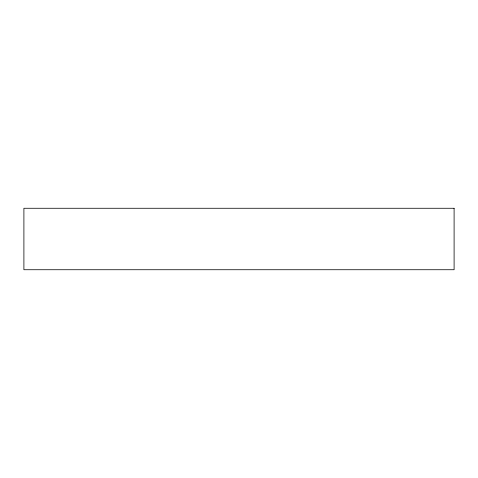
<?xml version="1.0" encoding="UTF-8"?>
<svg xmlns="http://www.w3.org/2000/svg" width="478" height="478" viewBox="0 0 478 478"><rect width="100%" height="100%" fill="white"/><g stroke="black" fill="none" stroke-linecap="round" stroke-linejoin="round"><path stroke-width="0.72" d="M454.1 208.271L23.9 208.271L23.9 269.729L454.1 269.729L454.1 208.271"/></g></svg>
